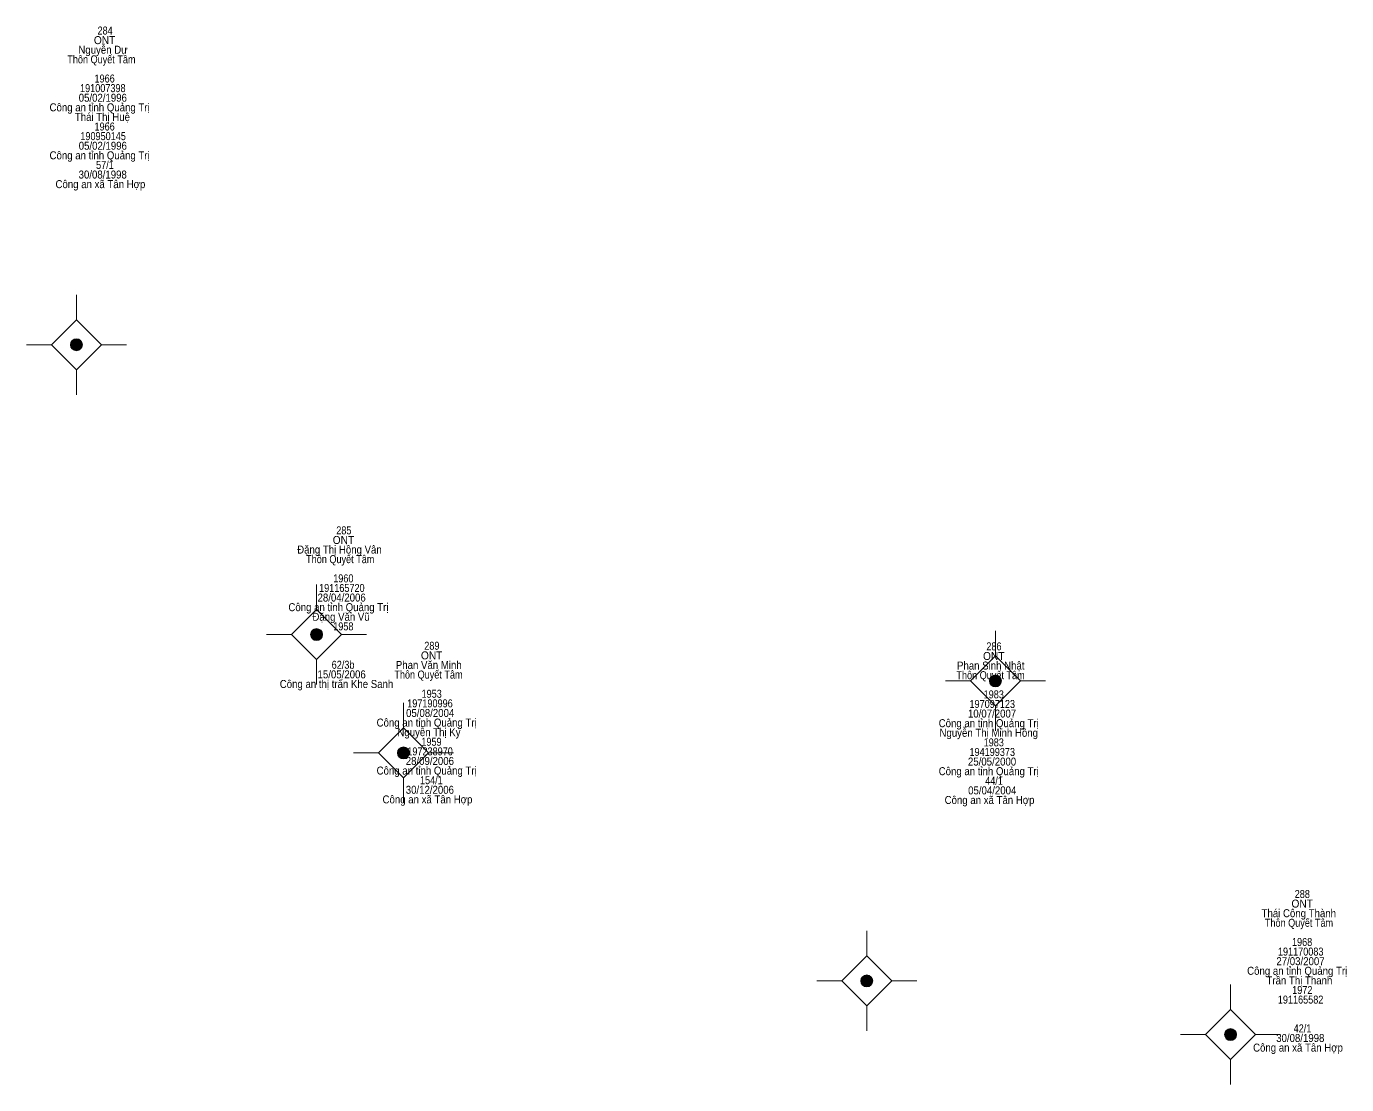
# Model space of a CAD drawing. Header units: metres. Extents: x 548452 to 551009, y 1840956 to 1844548.
# Drawn here: x 550869 to 550935, y 1841032.6 to 1841085.5 of the extents above; entities that cross this region are included whole.
import ezdxf
from ezdxf.enums import TextEntityAlignment as Align

# ---------------------------------------------------------------- set-up
doc = ezdxf.new("R2010")
doc.units = ezdxf.units.M
doc.header["$LTSCALE"] = 0.16
doc.layers.add('11', color=7, linetype='Continuous', lineweight=13)
doc.layers.add('15', color=7, linetype='Continuous')

msp = doc.modelspace()

# ---------------------------------------------------------------- hatches: boundary and pattern name
at = {"layer": '11'}
for points in [[(550871.8195, 1841069.58, 1), (550871.2195, 1841069.58, 1)], [(550883.8295, 1841055.09, 1), (550883.2295, 1841055.09, 1)], [(550917.7595, 1841052.77, 1), (550917.1595, 1841052.77, 1)], [(550888.1695, 1841049.17, 1), (550887.5695, 1841049.17, 1)], [(550911.3295, 1841037.77, 1), (550910.7295, 1841037.77, 1)], [(550929.5195, 1841035.09, 1), (550928.9195, 1841035.09, 1)]]:
    msp.add_hatch(color=256, dxfattribs=at).paths.add_polyline_path(points)

# ---------------------------------------------------------------- linework, layer by layer
for p, q in [((550871.52, 1841072.08), (550871.52, 1841070.83)), ((550870.27, 1841069.58), (550869.02, 1841069.58)), ((550874.02, 1841069.58), (550872.77, 1841069.58)), ((550871.52, 1841068.33), (550871.52, 1841067.08)), ((550883.53, 1841057.59), (550883.53, 1841056.34)), ((550882.28, 1841055.09), (550881.03, 1841055.09)), ((550886.03, 1841055.09), (550884.78, 1841055.09)), ((550917.46, 1841055.27), (550917.46, 1841054.02)), ((550883.53, 1841053.84), (550883.53, 1841052.59)), ((550916.21, 1841052.77), (550914.96, 1841052.77)), ((550919.96, 1841052.77), (550918.71, 1841052.77)), ((550887.87, 1841051.67), (550887.87, 1841050.42)), ((550917.46, 1841051.52), (550917.46, 1841050.27)), ((550886.62, 1841049.17), (550885.37, 1841049.17)), ((550890.37, 1841049.17), (550889.12, 1841049.17)), ((550887.87, 1841047.92), (550887.87, 1841046.67)), ((550911.03, 1841040.27), (550911.03, 1841039.02)), ((550909.78, 1841037.77), (550908.53, 1841037.77)), ((550913.53, 1841037.77), (550912.28, 1841037.77)), ((550929.22, 1841037.59), (550929.22, 1841036.34)), ((550911.03, 1841036.52), (550911.03, 1841035.27)), ((550927.97, 1841035.09), (550926.72, 1841035.09)), ((550931.72, 1841035.09), (550930.47, 1841035.09)), ((550929.22, 1841033.84), (550929.22, 1841032.59))]:
    msp.add_line(p, q, dxfattribs=at)
for points in [[(550871.52, 1841070.83), (550870.27, 1841069.58), (550871.52, 1841068.33), (550872.77, 1841069.58)], [(550883.53, 1841056.34), (550882.28, 1841055.09), (550883.53, 1841053.84), (550884.78, 1841055.09)], [(550917.46, 1841054.02), (550916.21, 1841052.77), (550917.46, 1841051.52), (550918.71, 1841052.77)], [(550887.87, 1841050.42), (550886.62, 1841049.17), (550887.87, 1841047.92), (550889.12, 1841049.17)], [(550911.03, 1841039.02), (550909.78, 1841037.77), (550911.03, 1841036.52), (550912.28, 1841037.77)], [(550929.22, 1841036.34), (550927.97, 1841035.09), (550929.22, 1841033.84), (550930.47, 1841035.09)]]:
    msp.add_lwpolyline(points, close=True, dxfattribs=at)
for centre in [(550871.5195, 1841069.58), (550883.5295, 1841055.09), (550917.4595, 1841052.77), (550887.8695, 1841049.17), (550911.0295, 1841037.77), (550929.2195, 1841035.09)]:
    msp.add_circle(centre, 0.3, dxfattribs=at)

# ---------------------------------------------------------------- texts
at = {"layer": '15'}
for s, width, p in [('ONT', 0.95, (550872.93, 1841084.61)), ('284', 0.85, (550872.955, 1841085.09)), ('Nguyễn Dự', 0.9, (550872.85, 1841084.13)), ('Thôn Quyết Tâm', 0.85, (550872.77, 1841083.65)), ('1966', 0.85, (550872.93, 1841082.69)), ('191007398', 0.85, (550872.84, 1841082.21)), ('Công an tỉnh Quảng Trị', 0.9, (550872.68, 1841081.25)), ('05/02/1996', 0.9, (550872.84, 1841081.73)), ('Thái Thị Huệ', 0.9, (550872.82, 1841080.77)), ('1966', 0.85, (550872.93, 1841080.29)), ('05/02/1996', 0.9, (550872.84, 1841079.33)), ('190950145', 0.85, (550872.855, 1841079.81)), ('Công an tỉnh Quảng Trị', 0.9, (550872.68, 1841078.85)), ('57/1', 0.85, (550872.945, 1841078.37)), ('Công an xã Tân Hợp', 0.9, (550872.72, 1841077.41)), ('30/08/1998', 0.9, (550872.835, 1841077.89)), ('ONT', 0.95, (550884.87, 1841059.62)), ('285', 0.85, (550884.89, 1841060.1)), ('Đặng Thị Hồng Vân', 0.9, (550884.67, 1841059.14)), ('Thôn Quyết Tâm', 0.85, (550884.71, 1841058.66)), ('1960', 0.85, (550884.865, 1841057.7)), ('191165720', 0.85, (550884.79, 1841057.22)), ('Công an tỉnh Quảng Trị', 0.9, (550884.62, 1841056.26)), ('28/04/2006', 0.9, (550884.78, 1841056.74)), ('Đặng Văn Vũ', 0.9, (550884.75, 1841055.78)), ('1958', 0.85, (550884.865, 1841055.3)), ('289', 0.85, (550889.29, 1841054.33)), ('286', 0.85, (550917.39, 1841054.3)), ('ONT', 0.95, (550889.28, 1841053.85)), ('ONT', 0.95, (550917.38, 1841053.82)), ('15/05/2006', 0.9, (550884.78, 1841052.9)), ('62/3b', 0.85, (550884.85, 1841053.38)), ('Thôn Quyết Tâm', 0.85, (550889.12, 1841052.89)), ('Phan Văn Minh', 0.9, (550889.135, 1841053.37)), ('Thôn Quyết Tâm', 0.85, (550917.22, 1841052.86)), ('Phan Sinh Nhật', 0.9, (550917.23, 1841053.34)), ('Công an thị trấn Khe Sanh ', 0.9, (550884.59, 1841052.42)), ('1953', 0.85, (550889.28, 1841051.93)), ('1983', 0.85, (550917.38, 1841051.9)), ('05/08/2004', 0.9, (550889.205, 1841050.97)), ('197190996', 0.85, (550889.195, 1841051.45)), ('10/07/2007', 0.9, (550917.295, 1841050.94)), ('197097123', 0.85, (550917.305, 1841051.42)), ('Công an tỉnh Quảng Trị', 0.9, (550889.03, 1841050.49)), ('Công an tỉnh Quảng Trị', 0.9, (550917.13, 1841050.46)), ('Nguyễn Thị Kỷ', 0.9, (550889.145, 1841050.01)), ('Nguyễn Thị Minh Hồng', 0.9, (550917.13, 1841049.98)), ('197238970', 0.85, (550889.2, 1841049.05)), ('1959', 0.85, (550889.27, 1841049.53)), ('194199373', 0.85, (550917.305, 1841049.02)), ('1983', 0.85, (550917.38, 1841049.5)), ('28/09/2006', 0.9, (550889.19, 1841048.57)), ('25/05/2000', 0.9, (550917.295, 1841048.54)), ('Công an tỉnh Quảng Trị', 0.9, (550889.03, 1841048.09)), ('154/1', 0.85, (550889.265, 1841047.61)), ('Công an tỉnh Quảng Trị', 0.9, (550917.13, 1841048.06)), ('30/12/2006', 0.9, (550889.19, 1841047.13)), ('05/04/2004', 0.9, (550917.305, 1841047.1)), ('44/1', 0.85, (550917.395, 1841047.58)), ('Công an xã Tân Hợp', 0.9, (550889.07, 1841046.65)), ('Công an xã Tân Hợp', 0.9, (550917.17, 1841046.62)), ('288', 0.85, (550932.805, 1841041.92)), ('ONT', 0.95, (550932.8, 1841041.44)), ('Thái Công Thành', 0.9, (550932.63, 1841040.96)), ('Thôn Quyết Tâm', 0.85, (550932.64, 1841040.48)), ('191170083', 0.85, (550932.725, 1841039.04)), ('1968', 0.85, (550932.795, 1841039.52)), ('27/03/2007', 0.9, (550932.715, 1841038.56)), ('Công an tỉnh Quảng Trị', 0.9, (550932.55, 1841038.08)), ('Trần Thị Thanh', 0.9, (550932.66, 1841037.6)), ('1972', 0.85, (550932.805, 1841037.12)), ('191165582', 0.85, (550932.72, 1841036.64)), ('42/1', 0.85, (550932.815, 1841035.2)), ('30/08/1998', 0.9, (550932.705, 1841034.72)), ('Công an xã Tân Hợp', 0.9, (550932.59, 1841034.24))]:
    msp.add_text(s, height=0.4, dxfattribs=dict(at, width=width)).set_placement(p, align=Align.CENTER)

doc.saveas('drawing.dxf')
